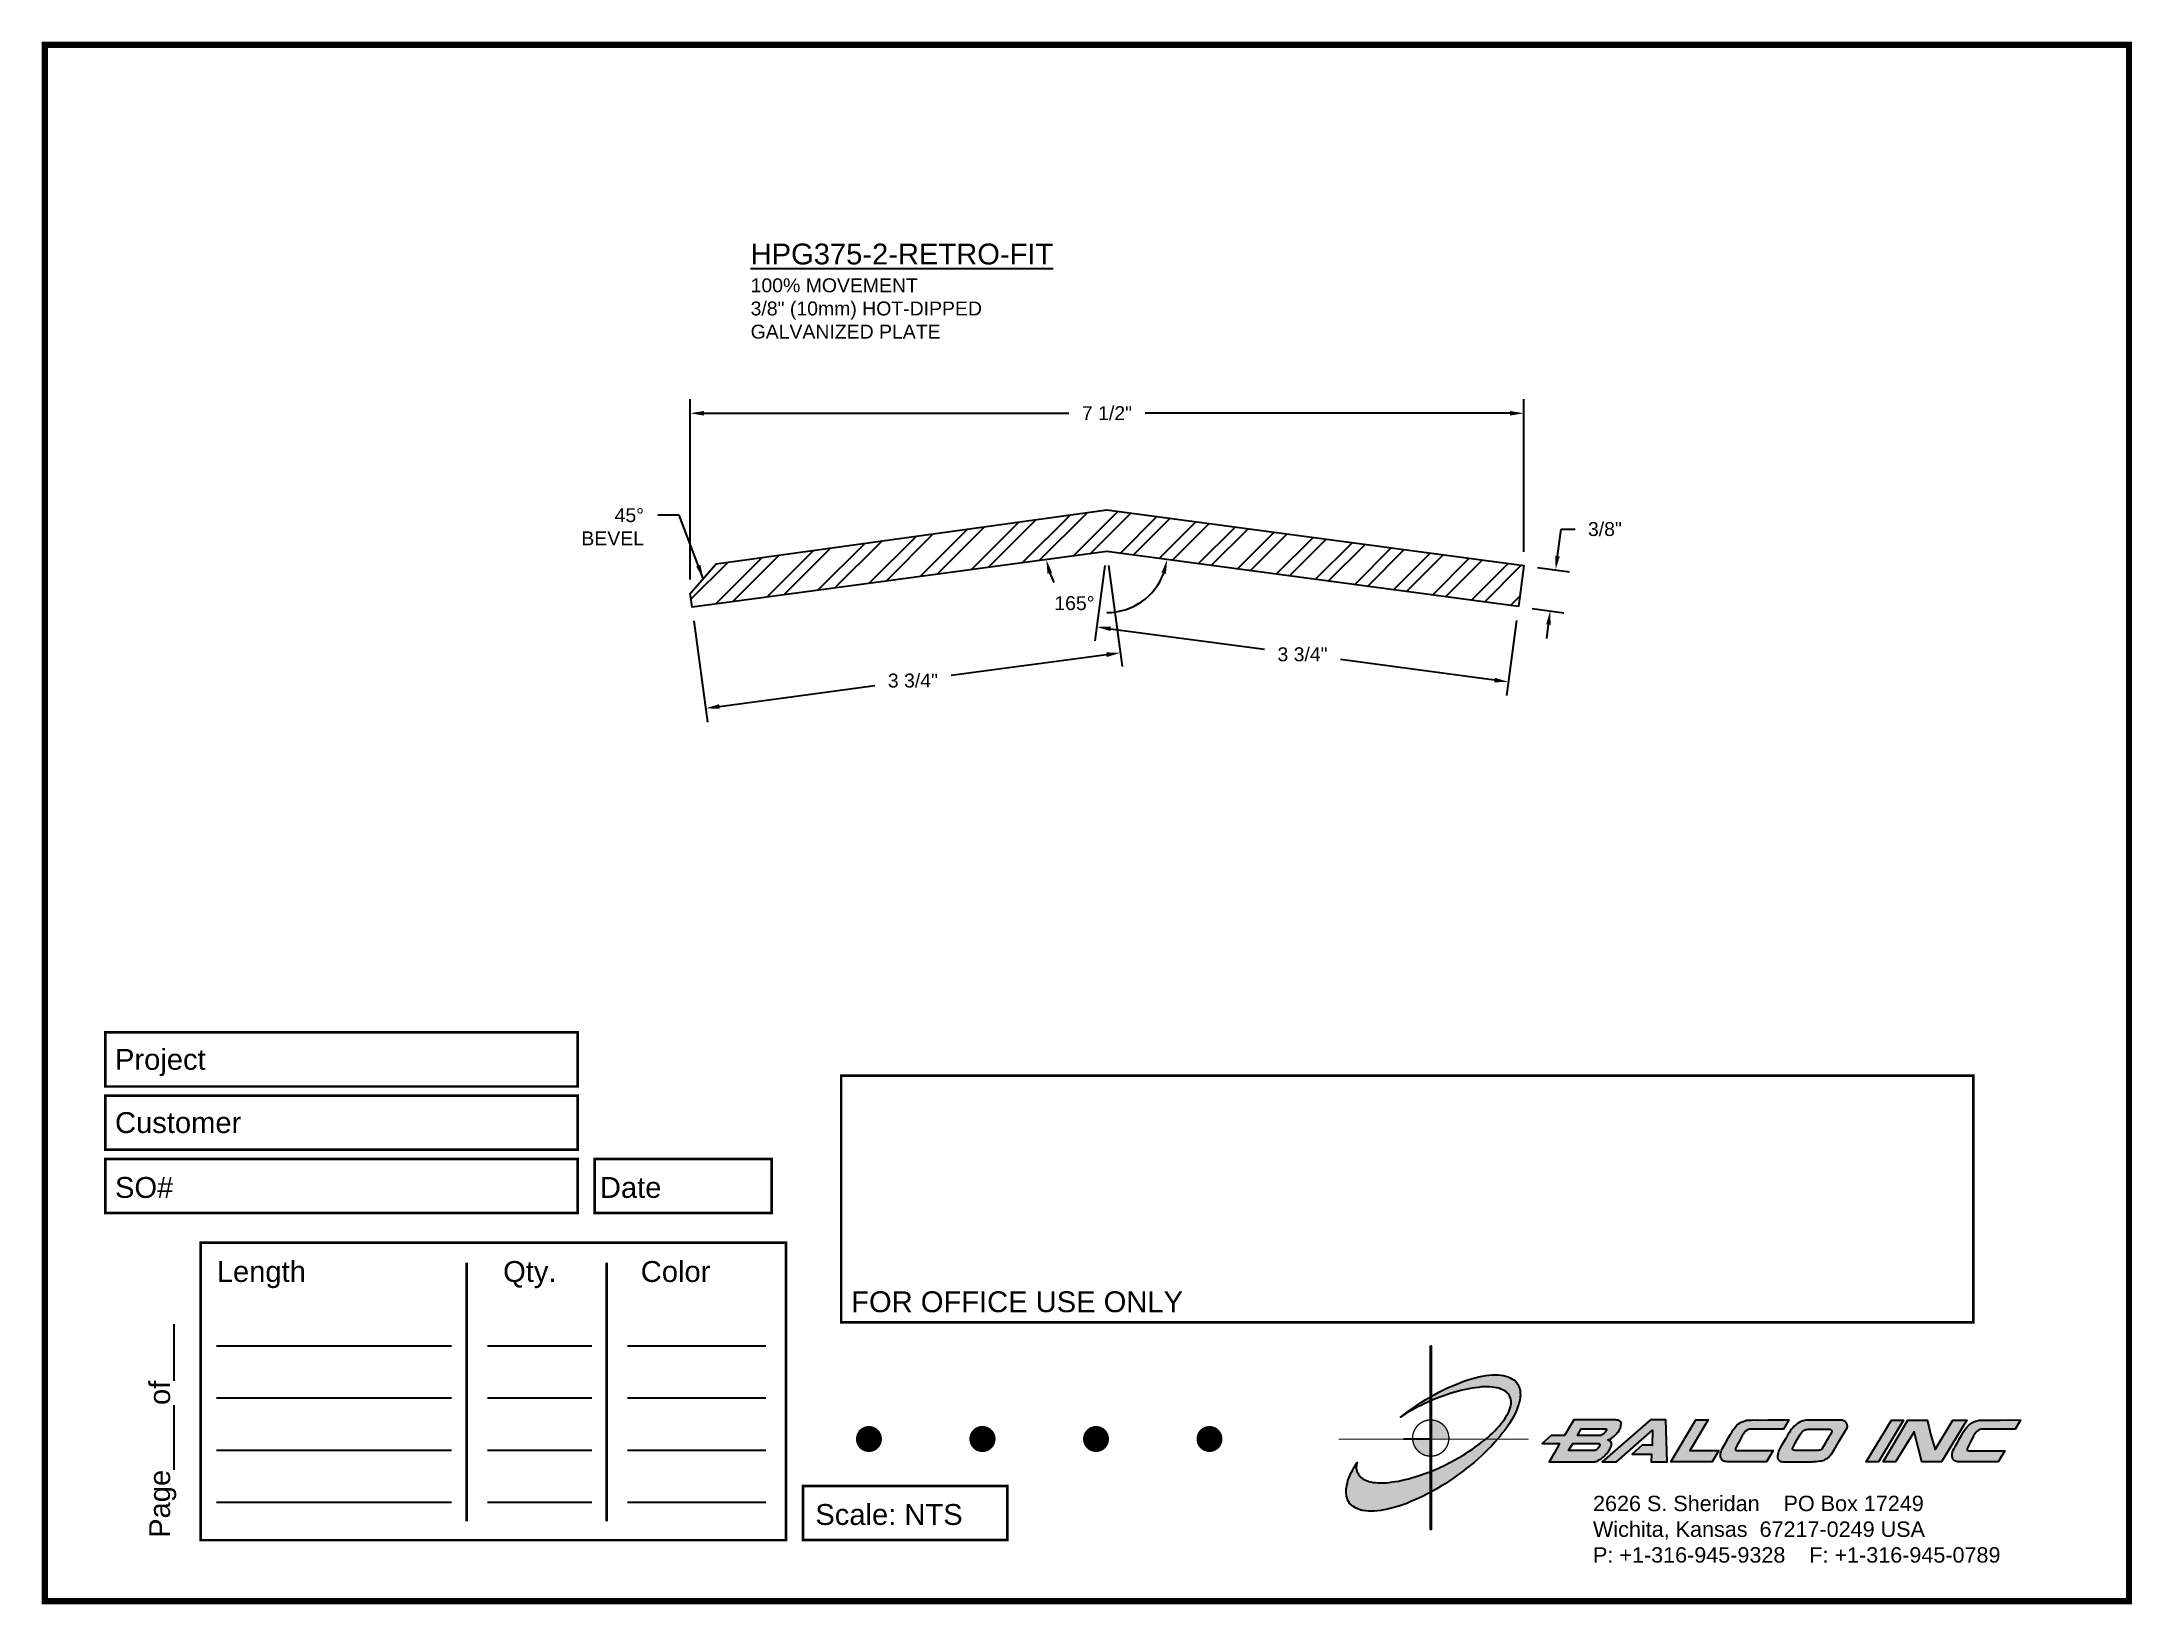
# Paper-space layout 'Breakout' of a CAD drawing. Extents: x 0 to 10, y 0 to 7.5.
# The model-space entities are those that its viewports show. They can reach past a viewport. Long polylines and large blocks are cut down to what shows.
import ezdxf

# ---------------------------------------------------------------- set-up
doc = ezdxf.new("R2010")
doc.units = 0
doc.header["$MEASUREMENT"] = 0
doc.layers.get('0').update_dxf_attribs({"linetype": 'CONTINUOUS'})
doc.layers.get('DEFPOINTS').update_dxf_attribs({"linetype": 'CONTINUOUS'})
for name, color, linetype in [('BORDER', 7, 'CONTINUOUS'), ('DIMENSIONS', 3, 'CONTINUOUS'), ('METALS', 7, 'CONTINUOUS'), ('TEXT', 2, 'CONTINUOUS')]:
    doc.layers.add(name, color=color, linetype=linetype)
doc.styles.add('ARIAL', font='ARIAL.TTF')
doc.dimstyles.new('ARIAL', dxfattribs={"dimtxt": 0.125, "dimasz": 0.125, "dimexe": 0.125, "dimexo": 0.125, "dimgap": 0.125, "dimtad": 0, "dimtih": 1, "dimtoh": 1, "dimdec": 4, "dimzin": 0, "dimtxsty": 'ARIAL', "dimcen": 0.09, "dimazin": 3, "dimtfac": 1, "dimtdec": 4, "dimtofl": 0, "dimtmove": 0, "dimatfit": 3, "dimtolj": 1, "dimtzin": 0})

# ---------------------------------------------------------------- blocks, each defined once
blk = doc.blocks.new('CADLOGO')
h = blk.add_hatch(color=256)
h.paths.add_polyline_path([(0.918, 1.81), (0.909, 1.81), (0.909, 1.322), (0.918, 1.327)])
h.paths.add_polyline_path([(0.918, 1.285), (0.909, 1.281), (0.909, 1.1), (0.918, 1.1)])
h.paths.add_polyline_path([(0.918, 0.917), (0.909, 0.917), (0.909, 0.762), (0.909, 0.753), (0.91, 0.753), (0.918, 0.753)])
h.paths.add_polyline_path([(0.918, 1.091), (0.918, 1.1), (0.91, 1.1), (0.909, 1.1), (0.909, 0.917), (0.918, 0.917), (0.918, 0.919), (0.915, 0.919)])
h.paths.add_polyline_path([(0.918, 0.412), (0.909, 0.407), (0.909, 0.049), (0.918, 0.049)])
h.paths.add_polyline_path([(0.918, 0.753), (0.909, 0.753), (0.909, 0.606), (0.918, 0.609)])
h.paths.add_polyline_path([(0.918, 0.609), (0.909, 0.606), (0.909, 0.407), (0.918, 0.412)])
h.paths.add_polyline_path([(0.918, 1.327), (0.909, 1.322), (0.909, 1.281), (0.918, 1.285)])
h = blk.add_hatch(color=175)
h.paths.add_polyline_path([(0.574, 0.51), (0.543, 0.506), (0.514, 0.502), (0.487, 0.499), (0.459, 0.499), (0.432, 0.497), (0.406, 0.499), (0.382, 0.5), (0.36, 0.502), (0.338, 0.508), (0.318, 0.511), (0.298, 0.519), (0.282, 0.526), (0.265, 0.533), (0.252, 0.543), (0.24, 0.553), (0.234, 0.559), (0.229, 0.564), (0.22, 0.577), (0.212, 0.592), (0.205, 0.607), (0.203, 0.616), (0.201, 0.627), (0.199, 0.643), (0.201, 0.66), (0.201, 0.671), (0.205, 0.682), (0.207, 0.694), (0.19, 0.667), (0.176, 0.641), (0.161, 0.616), (0.148, 0.59), (0.137, 0.566), (0.128, 0.543), (0.119, 0.519), (0.113, 0.495), (0.108, 0.473), (0.104, 0.451), (0.103, 0.44), (0.103, 0.429), (0.101, 0.409), (0.103, 0.391), (0.104, 0.38), (0.106, 0.371), (0.11, 0.352), (0.115, 0.336), (0.124, 0.318), (0.13, 0.31), (0.135, 0.301), (0.143, 0.294), (0.15, 0.286), (0.165, 0.274), (0.181, 0.263), (0.199, 0.254), (0.22, 0.244), (0.242, 0.237), (0.263, 0.232), (0.289, 0.228), (0.315, 0.226), (0.342, 0.226), (0.371, 0.226), (0.402, 0.23), (0.434, 0.233), (0.467, 0.239), (0.499, 0.246), (0.534, 0.254), (0.571, 0.263), (0.606, 0.275), (0.644, 0.286), (0.682, 0.301), (0.721, 0.318), (0.759, 0.334), (0.799, 0.352), (0.841, 0.371), (0.882, 0.393), (0.909, 0.407), (0.909, 0.606), (0.884, 0.596), (0.847, 0.583), (0.81, 0.57), (0.774, 0.559), (0.739, 0.548), (0.704, 0.537), (0.671, 0.53), (0.638, 0.522), (0.606, 0.515)])
h.paths.add_polyline_path([(1.18, 0.738), (1.109, 0.698), (1.034, 0.661), (0.957, 0.627), (0.918, 0.609), (0.918, 0.412), (0.924, 0.414), (0.964, 0.438), (1.006, 0.462), (1.05, 0.489), (1.092, 0.517), (1.134, 0.544), (1.174, 0.574), (1.215, 0.603), (1.253, 0.634), (1.291, 0.663), (1.328, 0.694), (1.365, 0.725), (1.399, 0.757), (1.432, 0.788), (1.463, 0.819), (1.494, 0.85), (1.524, 0.883), (1.554, 0.917), (1.44, 0.917), (1.429, 0.908), (1.401, 0.886), (1.374, 0.864), (1.343, 0.842), (1.312, 0.822), (1.28, 0.8), (1.248, 0.778), (1.215, 0.758)])
h.paths.add_polyline_path([(1.769, 1.382), (1.767, 1.393), (1.763, 1.404), (1.758, 1.422), (1.749, 1.441), (1.743, 1.45), (1.738, 1.457), (1.73, 1.464), (1.725, 1.472), (1.709, 1.485), (1.692, 1.496), (1.674, 1.506), (1.654, 1.514), (1.632, 1.521), (1.61, 1.527), (1.584, 1.53), (1.559, 1.532), (1.531, 1.532), (1.502, 1.532), (1.471, 1.53), (1.44, 1.527), (1.407, 1.521), (1.374, 1.514), (1.339, 1.505), (1.304, 1.496), (1.268, 1.485), (1.229, 1.472), (1.191, 1.457), (1.152, 1.442), (1.114, 1.426), (1.074, 1.408), (1.034, 1.388), (0.991, 1.367), (0.951, 1.346), (0.918, 1.327), (0.918, 1.285), (0.926, 1.289), (0.964, 1.305), (1.001, 1.32), (1.037, 1.333), (1.074, 1.346), (1.109, 1.356), (1.143, 1.367), (1.178, 1.378), (1.213, 1.386), (1.246, 1.393), (1.277, 1.4), (1.31, 1.406), (1.339, 1.41), (1.368, 1.413), (1.398, 1.417), (1.425, 1.417), (1.452, 1.419), (1.476, 1.417), (1.502, 1.415), (1.524, 1.413), (1.546, 1.408), (1.566, 1.404), (1.584, 1.397), (1.602, 1.389), (1.617, 1.382), (1.632, 1.373), (1.644, 1.362), (1.65, 1.356), (1.655, 1.351), (1.665, 1.338), (1.672, 1.325), (1.677, 1.309), (1.681, 1.294), (1.683, 1.278), (1.683, 1.261), (1.683, 1.252), (1.681, 1.243), (1.677, 1.225), (1.672, 1.207), (1.665, 1.186), (1.655, 1.166), (1.644, 1.146), (1.632, 1.126), (1.619, 1.106), (1.602, 1.084), (1.586, 1.062), (1.568, 1.04), (1.548, 1.018), (1.527, 0.996), (1.504, 0.974), (1.48, 0.952), (1.456, 0.93), (1.44, 0.917), (1.554, 0.917), (1.579, 0.945), (1.602, 0.976), (1.626, 1.007), (1.648, 1.038), (1.668, 1.067), (1.687, 1.097), (1.703, 1.128), (1.719, 1.155), (1.732, 1.185), (1.743, 1.212), (1.752, 1.239), (1.758, 1.252), (1.762, 1.265), (1.767, 1.291), (1.771, 1.314), (1.771, 1.327), (1.773, 1.338), (1.771, 1.362), (1.771, 1.373)])
h.paths.add_polyline_path([(0.867, 1.296), (0.825, 1.271), (0.781, 1.243), (0.741, 1.214), (0.701, 1.186), (0.66, 1.157), (0.622, 1.128), (0.675, 1.161), (0.732, 1.194), (0.79, 1.225), (0.82, 1.239), (0.851, 1.254), (0.909, 1.281), (0.909, 1.322)])
h = blk.add_hatch(color=256)
h.paths.add_polyline_path([(1.074, 0.991), (1.07, 1.001), (1.065, 1.011), (1.059, 1.021), (1.053, 1.03), (1.046, 1.038), (1.039, 1.047), (1.031, 1.054), (1.022, 1.062), (1.014, 1.068), (1.004, 1.074), (0.995, 1.08), (0.985, 1.085), (0.975, 1.089), (0.964, 1.093), (0.954, 1.096), (0.943, 1.098), (0.932, 1.099), (0.921, 1.1), (0.918, 1.1), (0.918, 0.917), (0.94, 0.917), (1.086, 0.917), (1.087, 0.927), (1.086, 0.938), (1.085, 0.949), (1.083, 0.96), (1.081, 0.97), (1.078, 0.981)])
h.paths.add_polyline_path([(0.909, 0.917), (0.739, 0.917), (0.74, 0.91), (0.741, 0.899), (0.743, 0.888), (0.746, 0.878), (0.75, 0.867), (0.754, 0.857), (0.758, 0.847), (0.764, 0.837), (0.77, 0.828), (0.776, 0.819), (0.783, 0.811), (0.791, 0.803), (0.799, 0.795), (0.808, 0.788), (0.817, 0.782), (0.826, 0.776), (0.836, 0.771), (0.846, 0.766), (0.856, 0.762), (0.867, 0.759), (0.877, 0.757), (0.888, 0.755), (0.899, 0.753), (0.909, 0.753)])
h.paths.add_polyline_path([(0.918, 1.1), (0.91, 1.1), (0.909, 1.1), (0.909, 0.917), (0.918, 0.917)])
h = blk.add_hatch(color=256)
h.paths.add_polyline_path([(2.148, 0.874), (2.098, 0.784), (2.049, 0.7), (2.484, 0.7), (2.491, 0.702), (2.501, 0.703), (2.508, 0.705), (2.512, 0.707), (2.517, 0.711), (2.532, 0.72), (2.546, 0.729), (2.554, 0.735), (2.563, 0.74), (2.572, 0.747), (2.581, 0.757), (2.59, 0.768), (2.599, 0.777), (2.616, 0.799), (2.623, 0.811), (2.63, 0.822), (2.636, 0.833), (2.641, 0.844), (2.645, 0.855), (2.647, 0.864), (2.647, 0.879), (2.645, 0.883), (2.641, 0.886), (2.638, 0.892), (2.629, 0.899), (2.619, 0.905), (2.612, 0.91), (2.64, 0.921), (2.658, 0.936), (2.669, 0.943), (2.678, 0.95), (2.694, 0.967), (2.702, 0.976), (2.709, 0.985), (2.716, 0.994), (2.722, 1.005), (2.727, 1.014), (2.731, 1.025), (2.735, 1.038), (2.736, 1.049), (2.738, 1.062), (2.738, 1.073), (2.733, 1.082), (2.727, 1.088), (2.72, 1.093), (2.713, 1.097), (2.704, 1.099), (2.694, 1.1), (2.685, 1.102), (2.674, 1.102), (2.285, 1.102), (2.195, 0.952), (2.069, 0.952), (1.981, 0.874)])
h.paths.add_polyline_path([(2.274, 0.874), (2.53, 0.874), (2.534, 0.865), (2.532, 0.852), (2.524, 0.841), (2.515, 0.828), (2.505, 0.815), (2.493, 0.81), (2.49, 0.808), (2.235, 0.808)], flags=16)
h.paths.add_polyline_path([(2.321, 0.952), (2.356, 1.014), (2.587, 1.014), (2.592, 1.014), (2.597, 1.014), (2.597, 1.003), (2.59, 0.991), (2.583, 0.98), (2.569, 0.966), (2.555, 0.958), (2.546, 0.952), (2.535, 0.952)], flags=16)
h.paths.add_polyline_path([(3.04, 1.002), (3.036, 0.859), (2.941, 0.859), (2.844, 0.773), (3.031, 0.773), (3.027, 0.7), (3.181, 0.7), (3.168, 1.102), (3.02, 1.102), (2.557, 0.7), (2.694, 0.7)])
h.paths.add_polyline_path([(3.214, 0.7), (3.611, 0.7), (3.675, 0.808), (3.397, 0.808), (3.441, 0.881), (3.483, 0.952), (3.574, 1.102), (3.454, 1.102)])
h.paths.add_polyline_path([(3.788, 0.965), (3.766, 0.927), (3.743, 0.885), (3.721, 0.846), (3.71, 0.83), (3.702, 0.811), (3.697, 0.795), (3.693, 0.778), (3.691, 0.769), (3.691, 0.76), (3.691, 0.749), (3.693, 0.74), (3.7, 0.727), (3.708, 0.716), (3.711, 0.714), (3.724, 0.705), (3.733, 0.702), (3.744, 0.702), (3.757, 0.7), (3.774, 0.7), (4.134, 0.7), (4.196, 0.808), (3.854, 0.808), (3.841, 0.808), (3.833, 0.816), (3.836, 0.826), (3.843, 0.841), (3.856, 0.864), (3.869, 0.892), (3.883, 0.921), (3.898, 0.949), (3.914, 0.972), (3.924, 0.983), (3.931, 0.992), (3.943, 1.002), (3.954, 1.008), (3.969, 1.011), (4.297, 1.011), (4.346, 1.102), (4.238, 1.102), (4.15, 1.102), (4.075, 1.1), (3.997, 1.102), (3.982, 1.1), (3.968, 1.1), (3.955, 1.099), (3.942, 1.097), (3.92, 1.089), (3.9, 1.082), (3.889, 1.078), (3.88, 1.073), (3.863, 1.062), (3.849, 1.049), (3.834, 1.035), (3.821, 1.018), (3.81, 1.002), (3.799, 0.983)])
h.paths.add_polyline_path([(4.509, 1.097), (4.496, 1.095), (4.485, 1.093), (4.476, 1.089), (4.465, 1.086), (4.447, 1.077), (4.43, 1.066), (4.421, 1.06), (4.414, 1.055), (4.399, 1.04), (4.386, 1.025), (4.372, 1.011), (4.361, 0.994), (4.35, 0.976), (4.337, 0.96), (4.317, 0.923), (4.297, 0.888), (4.275, 0.855), (4.26, 0.828), (4.255, 0.813), (4.247, 0.799), (4.244, 0.784), (4.242, 0.777), (4.24, 0.769), (4.238, 0.753), (4.238, 0.735), (4.246, 0.722), (4.251, 0.714), (4.253, 0.713), (4.257, 0.711), (4.262, 0.705), (4.269, 0.703), (4.278, 0.702), (4.289, 0.7), (4.564, 0.7), (4.571, 0.7), (4.584, 0.702), (4.613, 0.703), (4.648, 0.707), (4.664, 0.709), (4.677, 0.713), (4.686, 0.716), (4.694, 0.722), (4.705, 0.727), (4.717, 0.735), (4.73, 0.744), (4.741, 0.755), (4.752, 0.769), (4.781, 0.815), (4.833, 0.903), (4.906, 1.025), (4.908, 1.035), (4.908, 1.046), (4.906, 1.051), (4.906, 1.057), (4.9, 1.069), (4.893, 1.08), (4.889, 1.082), (4.888, 1.086), (4.88, 1.089), (4.873, 1.093), (4.866, 1.097), (4.856, 1.1), (4.846, 1.1), (4.844, 1.1), (4.73, 1.1), (4.626, 1.1), (4.58, 1.1), (4.542, 1.099), (4.524, 1.099)])
h.paths.add_polyline_path([(4.527, 1.011), (4.54, 1.011), (4.745, 1.011), (4.752, 1.003), (4.758, 0.998), (4.758, 0.985), (4.756, 0.98), (4.754, 0.974), (4.749, 0.965), (4.743, 0.956), (4.734, 0.941), (4.663, 0.821), (4.648, 0.812), (4.639, 0.81), (4.633, 0.808), (4.622, 0.808), (4.61, 0.808), (4.416, 0.808), (4.398, 0.808), (4.39, 0.813), (4.387, 0.813), (4.385, 0.819), (4.378, 0.825), (4.385, 0.832), (4.408, 0.877), (4.428, 0.914), (4.447, 0.945), (4.454, 0.96), (4.461, 0.971), (4.474, 0.986), (4.487, 0.996), (4.496, 1.002), (4.508, 1.009), (4.516, 1.009)], flags=16)
h.paths.add_polyline_path([(5.089, 0.698), (5.206, 0.698), (5.445, 1.1), (5.33, 1.099)])
h.paths.add_polyline_path([(5.489, 1.099), (5.252, 0.698), (5.37, 0.698), (5.548, 0.987), (5.621, 0.698), (5.811, 0.698), (6.055, 1.099), (5.919, 1.1), (5.749, 0.817), (5.709, 0.954), (5.691, 1.024), (5.672, 1.099)])
h.paths.add_polyline_path([(6.086, 1.06), (6.069, 1.047), (6.056, 1.035), (6.044, 1.018), (6.031, 1.002), (6.02, 0.983), (6.009, 0.965), (5.987, 0.925), (5.965, 0.885), (5.941, 0.846), (5.932, 0.828), (5.923, 0.811), (5.917, 0.795), (5.914, 0.778), (5.912, 0.769), (5.912, 0.758), (5.914, 0.749), (5.916, 0.738), (5.921, 0.725), (5.928, 0.716), (5.936, 0.709), (5.945, 0.705), (5.954, 0.702), (5.965, 0.7), (5.98, 0.7), (5.994, 0.7), (6.355, 0.7), (6.419, 0.806), (6.073, 0.806), (6.056, 0.811), (6.056, 0.821), (6.056, 0.826), (6.064, 0.841), (6.077, 0.864), (6.089, 0.892), (6.104, 0.919), (6.119, 0.947), (6.135, 0.972), (6.144, 0.983), (6.153, 0.992), (6.163, 1), (6.166, 1.003), (6.172, 1.005), (6.178, 1.008), (6.19, 1.011), (6.517, 1.011), (6.569, 1.1), (6.459, 1.102), (6.373, 1.1), (6.296, 1.1), (6.217, 1.1), (6.203, 1.1), (6.19, 1.099), (6.175, 1.099), (6.164, 1.095), (6.141, 1.089), (6.12, 1.082), (6.111, 1.077), (6.102, 1.073)])
blk.add_hatch(color=256).paths.add_polyline_path([(0.918, 0.609), (0.909, 0.606), (0.909, 0.407), (0.918, 0.412)])
for q in [(0.65, 0.917), (0.909, 0.648)]:
    blk.add_line((0.909, 0.917), q)
at = {"color": 7}
for points in [[(0.909, 1.81), (0.918, 1.81), (0.918, 0.049), (0.909, 0.049), (0.909, 1.81)], [(2.738, 1.073), (2.733, 1.082), (2.727, 1.088), (2.72, 1.093), (2.713, 1.097), (2.704, 1.099), (2.694, 1.1), (2.685, 1.102), (2.674, 1.102), (2.285, 1.102), (2.195, 0.952), (2.069, 0.952), (1.981, 0.874), (2.148, 0.874), (2.098, 0.784), (2.049, 0.7), (2.484, 0.7), (2.491, 0.702), (2.501, 0.703), (2.508, 0.705), (2.512, 0.707), (2.517, 0.711), (2.532, 0.72), (2.546, 0.729), (2.554, 0.735), (2.563, 0.74), (2.572, 0.747), (2.581, 0.757), (2.59, 0.768), (2.599, 0.777), (2.616, 0.799), (2.623, 0.811), (2.63, 0.822), (2.636, 0.833), (2.641, 0.844), (2.645, 0.855), (2.647, 0.864), (2.647, 0.874), (2.647, 0.879), (2.645, 0.883), (2.641, 0.886), (2.638, 0.892), (2.629, 0.899), (2.619, 0.905), (2.612, 0.91), (2.64, 0.921), (2.658, 0.936), (2.669, 0.943), (2.678, 0.95), (2.694, 0.967), (2.702, 0.976), (2.709, 0.985), (2.716, 0.994), (2.722, 1.005), (2.727, 1.014), (2.731, 1.025), (2.735, 1.038), (2.736, 1.049), (2.738, 1.062), (2.738, 1.073), (2.738, 1.073)], [(2.587, 0.985), (2.583, 0.98), (2.572, 0.969), (2.565, 0.963), (2.555, 0.958), (2.546, 0.952), (2.535, 0.952), (2.321, 0.952), (2.356, 1.014), (2.587, 1.014), (2.592, 1.014), (2.594, 1.014), (2.596, 1.013), (2.597, 1.011), (2.597, 1.005), (2.596, 1), (2.59, 0.991), (2.587, 0.985), (2.587, 0.985)], [(3.027, 0.7), (3.181, 0.7), (3.168, 1.102), (3.02, 1.102), (2.557, 0.7), (2.694, 0.7), (3.04, 1.002), (3.036, 0.859), (3.038, 0.859), (2.941, 0.859), (2.844, 0.773), (3.031, 0.773), (3.027, 0.7), (3.027, 0.7)], [(3.214, 0.7), (3.454, 1.102), (3.574, 1.102), (3.483, 0.952), (3.441, 0.881), (3.397, 0.808), (3.675, 0.808), (3.611, 0.7), (3.214, 0.7), (3.214, 0.7)], [(3.969, 1.011), (3.96, 1.009), (3.955, 1.007), (3.949, 1.005), (3.946, 1.003), (3.94, 1), (3.931, 0.992), (3.924, 0.983), (3.914, 0.972), (3.898, 0.949), (3.883, 0.921), (3.869, 0.892), (3.856, 0.864), (3.843, 0.841), (3.836, 0.826), (3.834, 0.821), (3.834, 0.817), (3.836, 0.813), (3.839, 0.81), (3.847, 0.808), (3.854, 0.808), (4.196, 0.808), (4.134, 0.7), (3.774, 0.7), (3.757, 0.7), (3.744, 0.702), (3.733, 0.702), (3.724, 0.705), (3.715, 0.711), (3.711, 0.713), (3.708, 0.716), (3.7, 0.727), (3.693, 0.74), (3.691, 0.749), (3.691, 0.76), (3.691, 0.769), (3.693, 0.778), (3.697, 0.795), (3.702, 0.811), (3.71, 0.83), (3.721, 0.846), (3.743, 0.885), (3.766, 0.927), (3.788, 0.965), (3.799, 0.983), (3.81, 1.002), (3.821, 1.018), (3.834, 1.035), (3.849, 1.049), (3.863, 1.062), (3.88, 1.073), (3.889, 1.078), (3.9, 1.082), (3.92, 1.089), (3.942, 1.097), (3.955, 1.099), (3.968, 1.1), (3.982, 1.1), (3.997, 1.102), (4.075, 1.1), (4.15, 1.102), (4.238, 1.102), (4.346, 1.102), (4.297, 1.011), (3.969, 1.011), (3.969, 1.011)], [(4.846, 1.1), (4.844, 1.1), (4.73, 1.1), (4.626, 1.1), (4.58, 1.1), (4.542, 1.099), (4.524, 1.099), (4.509, 1.097), (4.496, 1.095), (4.485, 1.093), (4.476, 1.089), (4.465, 1.086), (4.447, 1.077), (4.43, 1.066), (4.421, 1.06), (4.414, 1.055), (4.399, 1.04), (4.386, 1.025), (4.372, 1.011), (4.361, 0.994), (4.35, 0.976), (4.337, 0.96), (4.317, 0.923), (4.297, 0.888), (4.275, 0.855), (4.26, 0.828), (4.255, 0.813), (4.247, 0.799), (4.244, 0.784), (4.242, 0.777), (4.24, 0.769), (4.238, 0.753), (4.238, 0.735), (4.246, 0.722), (4.251, 0.714), (4.253, 0.713), (4.257, 0.711), (4.262, 0.705), (4.269, 0.703), (4.278, 0.702), (4.289, 0.7), (4.564, 0.7), (4.571, 0.7), (4.584, 0.702), (4.613, 0.703), (4.648, 0.707), (4.664, 0.709), (4.677, 0.713), (4.686, 0.716), (4.694, 0.722), (4.705, 0.727), (4.717, 0.735), (4.73, 0.744), (4.741, 0.755), (4.752, 0.769), (4.781, 0.815), (4.833, 0.903), (4.906, 1.025), (4.908, 1.035), (4.908, 1.046), (4.906, 1.051), (4.906, 1.057), (4.9, 1.069), (4.897, 1.075), (4.893, 1.08), (4.889, 1.082), (4.888, 1.086), (4.88, 1.089), (4.873, 1.093), (4.866, 1.097), (4.856, 1.1), (4.846, 1.1), (4.846, 1.1)], [(4.734, 0.941), (4.663, 0.821), (4.653, 0.815), (4.646, 0.811), (4.639, 0.81), (4.633, 0.808), (4.622, 0.808), (4.61, 0.808), (4.416, 0.808), (4.403, 0.808), (4.396, 0.81), (4.39, 0.813), (4.388, 0.813), (4.386, 0.815), (4.385, 0.819), (4.383, 0.821), (4.383, 0.826), (4.383, 0.83), (4.385, 0.832), (4.408, 0.877), (4.428, 0.914), (4.447, 0.945), (4.454, 0.96), (4.461, 0.971), (4.471, 0.982), (4.478, 0.989), (4.487, 0.996), (4.496, 1.002), (4.505, 1.007), (4.511, 1.009), (4.516, 1.009), (4.527, 1.011), (4.54, 1.011), (4.743, 1.011), (4.749, 1.007), (4.752, 1.003), (4.756, 1), (4.758, 0.994), (4.758, 0.985), (4.756, 0.98), (4.754, 0.974), (4.749, 0.965), (4.743, 0.956), (4.734, 0.941), (4.734, 0.941)], [(5.089, 0.698), (5.33, 1.099), (5.445, 1.1), (5.206, 0.698), (5.091, 0.698), (5.089, 0.698), (5.089, 0.698)], [(5.811, 0.698), (5.621, 0.698), (5.548, 0.987), (5.37, 0.698), (5.252, 0.698), (5.489, 1.099), (5.672, 1.099), (5.691, 1.024), (5.709, 0.954), (5.749, 0.817), (5.919, 1.1), (6.055, 1.099), (5.811, 0.698), (5.811, 0.698)], [(6.19, 1.011), (6.181, 1.009), (6.175, 1.007), (6.172, 1.005), (6.166, 1.003), (6.163, 1), (6.153, 0.992), (6.144, 0.983), (6.135, 0.972), (6.119, 0.947), (6.104, 0.919), (6.089, 0.892), (6.077, 0.864), (6.064, 0.841), (6.056, 0.826), (6.056, 0.821), (6.056, 0.815), (6.058, 0.811), (6.062, 0.81), (6.067, 0.808), (6.077, 0.806), (6.419, 0.806), (6.355, 0.7), (5.994, 0.7), (5.98, 0.7), (5.965, 0.7), (5.954, 0.702), (5.945, 0.705), (5.936, 0.709), (5.932, 0.713), (5.928, 0.716), (5.921, 0.725), (5.916, 0.738), (5.914, 0.749), (5.912, 0.758), (5.912, 0.769), (5.914, 0.778), (5.917, 0.795), (5.923, 0.811), (5.932, 0.828), (5.941, 0.846), (5.965, 0.885), (5.987, 0.925), (6.009, 0.965), (6.02, 0.983), (6.031, 1.002), (6.044, 1.018), (6.056, 1.035), (6.069, 1.047), (6.086, 1.06), (6.102, 1.073), (6.111, 1.077), (6.12, 1.082), (6.141, 1.089), (6.164, 1.095), (6.175, 1.099), (6.19, 1.099), (6.203, 1.1), (6.217, 1.1), (6.296, 1.1), (6.373, 1.1), (6.459, 1.102), (6.569, 1.1), (6.517, 1.011), (6.19, 1.011), (6.19, 1.011)], [(2.484, 0.808), (2.235, 0.808), (2.274, 0.874), (2.524, 0.874), (2.53, 0.872), (2.532, 0.87), (2.533, 0.866), (2.533, 0.863), (2.532, 0.852), (2.524, 0.841), (2.515, 0.828), (2.506, 0.817), (2.501, 0.813), (2.493, 0.81), (2.49, 0.808), (2.486, 0.808), (2.484, 0.808), (2.484, 0.808)]]:
    blk.add_lwpolyline(points, dxfattribs=at)
at = {"color": 175}
blk.add_lwpolyline([(1.758, 1.422), (1.763, 1.404), (1.767, 1.393), (1.769, 1.382), (1.771, 1.373), (1.771, 1.362), (1.773, 1.338), (1.771, 1.327), (1.771, 1.314), (1.767, 1.291), (1.762, 1.265), (1.758, 1.252), (1.752, 1.239), (1.743, 1.212), (1.732, 1.185), (1.719, 1.155), (1.703, 1.128), (1.687, 1.097), (1.668, 1.067), (1.648, 1.038), (1.626, 1.007), (1.602, 0.976), (1.579, 0.945), (1.551, 0.914), (1.524, 0.883), (1.494, 0.85), (1.463, 0.819), (1.432, 0.788), (1.399, 0.757), (1.365, 0.725), (1.328, 0.694), (1.291, 0.663), (1.253, 0.634), (1.215, 0.603), (1.174, 0.574), (1.134, 0.544), (1.092, 0.517), (1.05, 0.489), (1.006, 0.462), (0.964, 0.438), (0.924, 0.414), (0.882, 0.393), (0.841, 0.371), (0.799, 0.352), (0.759, 0.334), (0.721, 0.318), (0.682, 0.301), (0.644, 0.286), (0.606, 0.275), (0.571, 0.263), (0.534, 0.254), (0.499, 0.246), (0.467, 0.239), (0.434, 0.233), (0.402, 0.23), (0.371, 0.226), (0.342, 0.226), (0.315, 0.226), (0.289, 0.228), (0.263, 0.232), (0.242, 0.237), (0.22, 0.244), (0.199, 0.254), (0.181, 0.263), (0.165, 0.274), (0.15, 0.286), (0.143, 0.294), (0.135, 0.301), (0.13, 0.31), (0.124, 0.318), (0.115, 0.336), (0.11, 0.352), (0.106, 0.371), (0.104, 0.38), (0.103, 0.391), (0.101, 0.409), (0.103, 0.429), (0.103, 0.44), (0.104, 0.451), (0.108, 0.473), (0.113, 0.495), (0.119, 0.519), (0.128, 0.543), (0.137, 0.566), (0.148, 0.59), (0.161, 0.616), (0.176, 0.641), (0.19, 0.667), (0.207, 0.694), (0.205, 0.682), (0.201, 0.671), (0.201, 0.66), (0.199, 0.649), (0.199, 0.638), (0.201, 0.627), (0.203, 0.616), (0.205, 0.607), (0.212, 0.592), (0.22, 0.577), (0.229, 0.564), (0.234, 0.559), (0.24, 0.553), (0.252, 0.543), (0.265, 0.533), (0.282, 0.526), (0.298, 0.519), (0.318, 0.511), (0.338, 0.508), (0.36, 0.502), (0.382, 0.5), (0.406, 0.499), (0.432, 0.497), (0.459, 0.499), (0.487, 0.499), (0.514, 0.502), (0.543, 0.506), (0.574, 0.51), (0.606, 0.515), (0.638, 0.522), (0.671, 0.53), (0.704, 0.537), (0.739, 0.548), (0.774, 0.559), (0.81, 0.57), (0.847, 0.583), (0.884, 0.596), (0.92, 0.61), (0.957, 0.627), (1.034, 0.661), (1.109, 0.698), (1.18, 0.738), (1.215, 0.758), (1.248, 0.778), (1.28, 0.8), (1.312, 0.822), (1.343, 0.842), (1.374, 0.864), (1.401, 0.886), (1.429, 0.908), (1.456, 0.93), (1.48, 0.952), (1.504, 0.974), (1.527, 0.996), (1.548, 1.018), (1.568, 1.04), (1.586, 1.062), (1.602, 1.084), (1.619, 1.106), (1.632, 1.126), (1.644, 1.146), (1.655, 1.166), (1.665, 1.186), (1.672, 1.207), (1.677, 1.225), (1.681, 1.243), (1.683, 1.252), (1.683, 1.261), (1.683, 1.278), (1.681, 1.294), (1.677, 1.309), (1.672, 1.325), (1.665, 1.338), (1.655, 1.351), (1.65, 1.356), (1.644, 1.362), (1.632, 1.373), (1.617, 1.382), (1.602, 1.389), (1.584, 1.397), (1.566, 1.404), (1.546, 1.408), (1.524, 1.413), (1.502, 1.415), (1.476, 1.417), (1.452, 1.419), (1.425, 1.417), (1.398, 1.417), (1.368, 1.413), (1.339, 1.41), (1.31, 1.406), (1.277, 1.4), (1.246, 1.393), (1.213, 1.386), (1.178, 1.378), (1.143, 1.367), (1.109, 1.356), (1.074, 1.346), (1.037, 1.333), (1.001, 1.32), (0.964, 1.305), (0.926, 1.289), (0.851, 1.254), (0.82, 1.239), (0.79, 1.225), (0.732, 1.194), (0.675, 1.161), (0.622, 1.128), (0.66, 1.157), (0.701, 1.186), (0.741, 1.214), (0.781, 1.243), (0.825, 1.271), (0.867, 1.296), (0.909, 1.322), (0.951, 1.346), (0.991, 1.367), (1.034, 1.388), (1.074, 1.408), (1.114, 1.426), (1.152, 1.442), (1.191, 1.457), (1.229, 1.472), (1.268, 1.485), (1.304, 1.496), (1.339, 1.505), (1.374, 1.514), (1.407, 1.521), (1.44, 1.527), (1.471, 1.53), (1.502, 1.532), (1.531, 1.532), (1.559, 1.532), (1.584, 1.53), (1.61, 1.527), (1.632, 1.521), (1.654, 1.514), (1.674, 1.506), (1.692, 1.496), (1.709, 1.485), (1.725, 1.472), (1.73, 1.464), (1.738, 1.457), (1.743, 1.45), (1.749, 1.441), (1.758, 1.422), (1.758, 1.422)], dxfattribs=at)
at = {"color": 7, "const_width": 0.0128}
blk.add_lwpolyline([(1.087, 0.927), (1.086, 0.938), (1.085, 0.949), (1.083, 0.96), (1.081, 0.97), (1.078, 0.981), (1.074, 0.991), (1.07, 1.001), (1.065, 1.011), (1.059, 1.021), (1.053, 1.03), (1.046, 1.038), (1.039, 1.047), (1.031, 1.054), (1.022, 1.062), (1.014, 1.068), (1.004, 1.074), (0.995, 1.08), (0.985, 1.085), (0.975, 1.089), (0.964, 1.093), (0.954, 1.096), (0.943, 1.098), (0.932, 1.099), (0.921, 1.1), (0.91, 1.1), (0.899, 1.1), (0.888, 1.099), (0.877, 1.097), (0.867, 1.094), (0.856, 1.091), (0.846, 1.087), (0.836, 1.082), (0.826, 1.077), (0.817, 1.071), (0.808, 1.065), (0.799, 1.058), (0.791, 1.05), (0.783, 1.043), (0.776, 1.034), (0.77, 1.025), (0.764, 1.016), (0.758, 1.006), (0.754, 0.996), (0.75, 0.986), (0.746, 0.976), (0.743, 0.965), (0.741, 0.954), (0.74, 0.943), (0.739, 0.932), (0.739, 0.921), (0.74, 0.91), (0.741, 0.899), (0.743, 0.888), (0.746, 0.878), (0.75, 0.867), (0.754, 0.857), (0.758, 0.847), (0.764, 0.837), (0.77, 0.828), (0.776, 0.819), (0.783, 0.811), (0.791, 0.803), (0.799, 0.795), (0.808, 0.788), (0.817, 0.782), (0.826, 0.776), (0.836, 0.771), (0.846, 0.766), (0.856, 0.762), (0.867, 0.759), (0.877, 0.757), (0.888, 0.755), (0.899, 0.753), (0.91, 0.753), (0.921, 0.753), (0.932, 0.754), (0.943, 0.756), (0.954, 0.758), (0.964, 0.761), (0.975, 0.764), (0.985, 0.769), (0.995, 0.773), (1.004, 0.779), (1.014, 0.785), (1.022, 0.792), (1.031, 0.799), (1.039, 0.807), (1.046, 0.815), (1.053, 0.824), (1.059, 0.833), (1.065, 0.842), (1.07, 0.852), (1.074, 0.862), (1.078, 0.872), (1.081, 0.883), (1.083, 0.894), (1.085, 0.905), (1.086, 0.916), (1.087, 0.927)], dxfattribs=at)
at = {"color": 7}
blk.add_lwpolyline([(1.853, 0.917, 0.0091, 0.0091, 0), (0.029, 0.917, 0.00366, 0.00366, 0), (0.029, 0.917, 0.00366, 0.00366, 0)], format="xyseb", dxfattribs=at)
blk = doc.blocks.new('ACADLOGO')
blk.add_blockref('CADLOGO', (-0.011, 7.152))
blk = doc.blocks.new('EJCNOSINGDETAILSHEET')
at = {"layer": 'BORDER', "color": 253}
for p, q in [((0.823, 1.224), (1.95, 1.224)), ((2.122, 1.224), (2.622, 1.224)), ((2.794, 1.224), (3.457, 1.224)), ((0.823, 0.974), (1.95, 0.974)), ((2.122, 0.974), (2.622, 0.974)), ((2.794, 0.974), (3.457, 0.974)), ((0.823, 0.724), (1.95, 0.724)), ((2.122, 0.724), (2.622, 0.724)), ((2.794, 0.724), (3.457, 0.724)), ((0.823, 0.474), (1.95, 0.474)), ((2.122, 0.474), (2.622, 0.474)), ((2.794, 0.474), (3.457, 0.474))]:
    blk.add_line(p, q, dxfattribs=at)
at = {"layer": 'BORDER'}
for points, const_width in [([(0, 7.461), (9.993, 7.461), (9.993, 0), (0, 0)], 0.03), ([(0.289, 2.727), (2.554, 2.727), (2.554, 2.467), (0.289, 2.467)], 0.0125), ([(9.247, 1.336), (3.818, 1.336), (3.818, 2.519), (9.247, 2.519)], 0.0125), ([(0.289, 2.423), (2.554, 2.423), (2.554, 2.164), (0.289, 2.164)], 0.0125), ([(0.289, 2.12), (2.554, 2.12), (2.554, 1.86), (0.289, 1.86)], 0.0125), ([(2.636, 1.861), (2.636, 2.12), (3.484, 2.12), (3.484, 1.861)], 0.0125), ([(3.554, 0.292), (0.747, 0.292), (0.747, 1.718), (3.554, 1.718)], 0.0125), ([(3.635, 0.552), (4.614, 0.552), (4.614, 0.293), (3.635, 0.293)], 0.0125)]:
    blk.add_lwpolyline(points, close=True, dxfattribs=dict(at, const_width=const_width))
at = {"layer": 'BORDER', "const_width": 0.0125}
for points in [[(2.022, 1.623), (2.022, 0.382)], [(2.693, 1.623), (2.693, 0.382)]]:
    blk.add_lwpolyline(points, dxfattribs=at)
at = {"layer": 'BORDER', "color": 175, "const_width": 0.0625}
for points in [[(3.92, 0.777, 1), (3.982, 0.777, 1)], [(4.464, 0.777, 1), (4.527, 0.777, 1)], [(5.009, 0.777, 1), (5.071, 0.777, 1)], [(5.553, 0.777, 1), (5.615, 0.777, 1)]]:
    blk.add_lwpolyline(points, format="xyb", close=True, dxfattribs=at)
at = {"layer": 'BORDER', "xscale": 0.5, "yscale": 0.5, "zscale": 0.5}
blk.add_blockref('ACADLOGO', (6.194, -3.258), dxfattribs=at)
at = {"layer": 'BORDER', "style": 'ARIAL'}
for s, p in [('Project', (0.336, 2.547)), ('Customer', (0.336, 2.244)), ('SO#', (0.336, 1.933)), ('Date', (2.661, 1.933)), ('Length', (0.824, 1.53)), ('Qty.', (2.197, 1.53)), ('Color', (2.857, 1.53)), ('FOR OFFICE USE ONLY', (3.866, 1.385)), ('Scale: NTS', (3.694, 0.365))]:
    blk.add_text(s, height=0.1, dxfattribs=at).set_placement(p)
blk.add_text('Page%%u        %%uof%%u       ', height=0.1, rotation=90, dxfattribs=at).set_placement((0.6, 0.303))
at = {"layer": 'BORDER', "insert": (7.423, 0.505), "char_height": 0.074, "width": 2.3438, "attachment_point": 1, "style": 'ARIAL'}
blk.add_mtext('2626 S. Sheridan    PO Box 17249\\PWichita, Kansas  67217-0249 USA \\PP: +1-316-945-9328    F: +1-316-945-0789', dxfattribs=at)
blk = doc.blocks.new('*D16')
at = {"layer": 'DEFPOINTS', "color": 0}
for p in [(31.613, 7.178), (31.564, 6.81), (31.85, 6.772)]:
    blk.add_point(p, dxfattribs=at)
at = {"layer": 'DIMENSIONS', "color": 0}
for p, q in [((31.916, 7.264), (31.948, 7.506)), ((31.948, 7.506), (32.073, 7.506)), ((31.737, 7.162), (32.023, 7.123)), ((31.687, 6.793), (31.974, 6.755)), ((31.833, 6.648), (31.817, 6.524))]:
    blk.add_line(p, q, dxfattribs=at)
for points in [[(31.895, 7.267), (31.936, 7.261), (31.899, 7.14)], [(31.813, 6.65), (31.854, 6.645), (31.85, 6.772)]]:
    blk.add_solid(points, dxfattribs=at)
at = {"layer": 'DIMENSIONS', "color": 0, "insert": (32.342, 7.506), "char_height": 0.125, "attachment_point": 5, "style": 'ARIAL'}
blk.add_mtext('\\A1;3/8"', dxfattribs=at)
blk = doc.blocks.new('*D17')
at = {"layer": 'DEFPOINTS', "color": 0}
for p in [(27.863, 7.304), (31.564, 6.81), (31.473, 6.133)]:
    blk.add_point(p, dxfattribs=at)
at = {"layer": 'DIMENSIONS', "color": 0}
for p, q in [((27.846, 7.18), (27.756, 6.503)), ((27.896, 6.61), (29.28, 6.426)), ((31.547, 6.686), (31.457, 6.009)), ((31.349, 6.149), (29.965, 6.334))]:
    blk.add_line(p, q, dxfattribs=at)
for points in [[(27.899, 6.631), (27.894, 6.59), (27.772, 6.627)], [(31.352, 6.17), (31.347, 6.129), (31.473, 6.133)]]:
    blk.add_solid(points, dxfattribs=at)
at = {"layer": 'DIMENSIONS', "color": 0, "insert": (29.623, 6.38), "char_height": 0.125, "attachment_point": 5, "style": 'ARIAL'}
blk.add_mtext('\\A1;3 3/4"', dxfattribs=at)
blk = doc.blocks.new('*D18')
at = {"layer": 'DEFPOINTS', "color": 0}
for p in [(27.863, 7.304), (24.134, 6.805), (24.256, 5.895)]:
    blk.add_point(p, dxfattribs=at)
at = {"layer": 'DIMENSIONS', "color": 0}
for p, q in [((27.879, 7.18), (28.001, 6.27)), ((24.151, 6.682), (24.273, 5.771)), ((27.861, 6.377), (26.463, 6.19)), ((24.38, 5.912), (25.778, 6.099))]:
    blk.add_line(p, q, dxfattribs=at)
for points in [[(27.858, 6.398), (27.863, 6.356), (27.984, 6.394)], [(24.377, 5.932), (24.383, 5.891), (24.256, 5.895)]]:
    blk.add_solid(points, dxfattribs=at)
at = {"layer": 'DIMENSIONS', "color": 0, "insert": (26.12, 6.144), "char_height": 0.125, "attachment_point": 5, "style": 'ARIAL'}
blk.add_mtext('\\A1;3 3/4"', dxfattribs=at)
blk = doc.blocks.new('*D19')
at = {"layer": 'DEFPOINTS', "color": 0}
for p in [(27.863, 7.304), (27.863, 7.304), (24.134, 6.805), (28.115, 6.818), (31.564, 6.81)]:
    blk.add_point(p, dxfattribs=at)
at = {"layer": 'DIMENSIONS', "color": 0}
for start, end in [(200.715, 210.1833), (269.9402, 339.2943)]:
    blk.add_arc((27.863, 7.304), 0.548, start, end, dxfattribs=at)
for points in [[(27.33, 7.105), (27.371, 7.115), (27.32, 7.231)], [(28.355, 7.115), (28.395, 7.105), (28.406, 7.231)]]:
    blk.add_solid(points, dxfattribs=at)
at = {"layer": 'DIMENSIONS', "color": 0, "insert": (27.572, 6.84), "char_height": 0.125, "attachment_point": 5, "style": 'ARIAL'}
blk.add_mtext('\\A1;165°', dxfattribs=at)
blk = doc.blocks.new('*D20')
at = {"layer": 'DEFPOINTS', "color": 0}
for p in [(31.613, 8.548), (31.613, 7.178), (24.117, 6.929)]:
    blk.add_point(p, dxfattribs=at)
at = {"layer": 'DIMENSIONS', "color": 0}
for p, q in [((24.117, 7.054), (24.117, 8.673)), ((31.613, 7.303), (31.613, 8.673)), ((24.242, 8.548), (27.523, 8.548)), ((31.488, 8.548), (28.207, 8.548))]:
    blk.add_line(p, q, dxfattribs=at)
for points in [[(24.242, 8.568), (24.242, 8.527), (24.117, 8.548)], [(31.488, 8.568), (31.488, 8.527), (31.613, 8.548)]]:
    blk.add_solid(points, dxfattribs=at)
at = {"layer": 'DIMENSIONS', "color": 0, "insert": (27.865, 8.548), "char_height": 0.125, "attachment_point": 5, "style": 'ARIAL'}
blk.add_mtext('\\A1;7 1/2"', dxfattribs=at)

msp = doc.modelspace()

# ---------------------------------------------------------------- hatches: boundary and pattern name
at = {"layer": 'METALS'}
h = msp.add_hatch(dxfattribs=at)
h.set_pattern_fill('ANSI32', color=256, scale=0.75, style=0)
h.set_pattern_definition([(45, (14.91924, -23.67525), (-0.1988738, 0.1988738), []), (45, (15.05183, -23.67525), (-0.1988738, 0.1988738), [])])
h.paths.add_polyline_path([(31.56359, 6.80975), (31.61277, 7.17819), (27.86515, 7.67851), (24.35227, 7.19288), (24.1174, 6.92867), (24.13444, 6.80546), (27.86277, 7.30383)])

# ---------------------------------------------------------------- linework, layer by layer
msp.add_lwpolyline([(31.56359, 6.80975), (27.86277, 7.30383), (24.13444, 6.80546), (24.1174, 6.92867), (24.35227, 7.19288), (27.86515, 7.67851), (31.61277, 7.17819)], close=True, dxfattribs=at)

# ---------------------------------------------------------------- texts
at = {"layer": 'TEXT', "insert": (24.66092, 10.07316), "char_height": 0.1875, "width": 4.581, "attachment_point": 1, "style": 'ARIAL'}
msp.add_mtext('{\\LHPG375-2-RETRO-FIT\\P\\H0.6667x;\\l100% MOVEMENT\\P3/8" (10mm) HOT-DIPPED\\PGALVANIZED PLATE}', dxfattribs=at)
at = {"layer": 'TEXT', "insert": (23.70224, 7.69423), "char_height": 0.125, "attachment_point": 3, "style": 'ARIAL'}
msp.add_mtext('45°\\PBEVEL', dxfattribs=at)

# ---------------------------------------------------------------- dimensions: what is measured, and where the dimension line sits
at = {"layer": 'DIMENSIONS'}
dim = msp.add_linear_dim(base=(31.61277, 8.5475), p1=(24.1174, 6.92867), p2=(31.61277, 7.17819), dimstyle='ARIAL', dxfattribs=at)
dim.commit()
dim.dimension.update_dxf_attribs({"geometry": '*D20', "text_midpoint": (27.86509, 8.5475)})
dim = msp.add_linear_dim(base=(31.84984, 6.77154), p1=(31.61277, 7.17819), p2=(31.56359, 6.80975), angle=262.395653, dimstyle='ARIAL', dxfattribs=at)
dim.commit()
dim.dimension.update_dxf_attribs({"geometry": '*D16', "text_midpoint": (32.34245, 7.50564), "dimtype": 161})
for p1, p2, distance, picture, middle in [((27.86277, 7.30383), (24.13444, 6.80546), 0.91834, '*D18', (26.12028, 6.14441)), ((27.862773, 7.303832), (31.563585, 6.809753), -0.682808, '*D17', (29.622822, 6.37999))]:
    dim = msp.add_aligned_dim(p1=p1, p2=p2, distance=distance, dimstyle='ARIAL', dxfattribs=at)
    dim.commit()
    dim.dimension.update_dxf_attribs({"geometry": picture, "text_midpoint": middle})
dim = msp.add_angular_dim_2l(base=(28.11547, 6.81774), line1=((31.56359, 6.80975), (27.86277, 7.30383)), line2=((27.86277, 7.30383), (24.13444, 6.80546)), dimstyle='ARIAL', override={"dimdec": 0}, dxfattribs=at)
dim.commit()
dim.dimension.update_dxf_attribs({"geometry": '*D19', "text_midpoint": (27.57191, 6.83957), "dimtype": 162})

# ---------------------------------------------------------------- leaders
at = {"layer": 'TEXT', "annotation_type": 0, "has_hookline": 1, "hookline_direction": 1, "text_width": 0.544}
msp.add_leader([(24.23484, 7.06078), (24.01803, 7.63173), (23.82724, 7.63173)], dimstyle='ARIAL', override={"dimgap": 0.125, "dimtad": 0}, dxfattribs=at)

psp = doc.layouts.new('Breakout')

# ---------------------------------------------------------------- block references
psp.add_blockref('EJCNOSINGDETAILSHEET', (0, 0))

# ---------------------------------------------------------------- viewports
at = {"layer": '0'}
psp.add_viewport(center=(4.997, 3.73), size=(9.993, 7.46055), view_center_point=(27.68599, 4.86358), view_height=13.9893997, dxfattribs=at)

doc.saveas('drawing.dxf')
